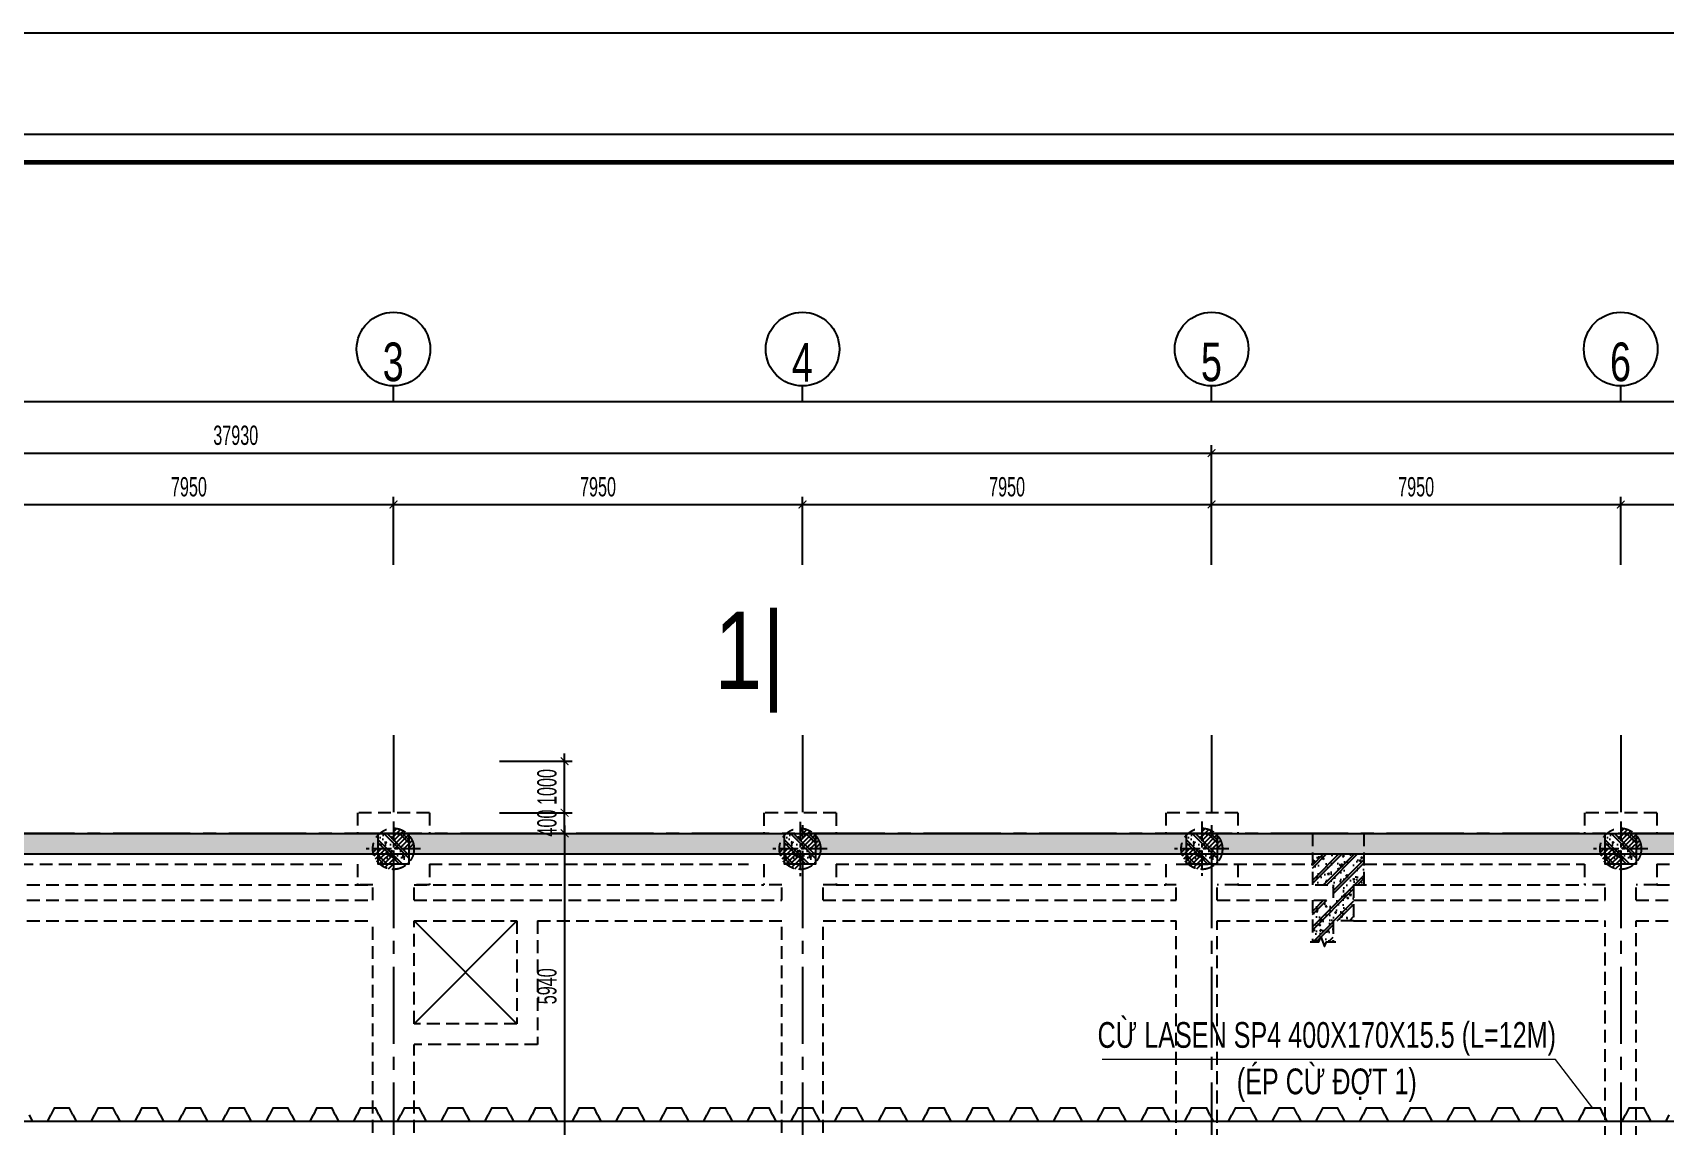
# Model space of a CAD drawing. Extents: x 71 to 3057337, y -14 to 345257.
# Drawn here: x 2938192 to 2969922, y 324016 to 345257 of the extents above; entities that cross this region are included whole.
import ezdxf
from ezdxf.enums import TextEntityAlignment as Align

# ---------------------------------------------------------------- set-up
doc = ezdxf.new("R2010")
doc.units = 0
doc.header["$LTSCALE"] = 1000
doc.header["$MEASUREMENT"] = 0
doc.header["$PDMODE"] = 3
doc.linetypes.add('CENTER2', pattern=[1.125, 0.75, -0.125, 0.125, -0.125])
doc.linetypes.add('HIDDEN', pattern=[0.375, 0.25, -0.125])
doc.layers.get('0').update_dxf_attribs({"linetype": 'CONTINUOUS'})
doc.layers.get('Defpoints').update_dxf_attribs({"linetype": 'CONTINUOUS'})
for name, color, linetype in [('03BORDER', 3, 'CONTINUOUS'), ('12CHI', 1, 'CONTINUOUS'), ('CDC-KHUNGTEN', 7, 'CONTINUOUS'), ('CDC.01.AXIS', 160, 'CENTER2'), ('CDC.02.DIM', 1, 'CONTINUOUS'), ('CDC.04.HIDDEN', 8, 'HIDDEN'), ('CDC.05.STEEL', 4, 'CONTINUOUS'), ('CDC.06.TEXT', 2, 'CONTINUOUS'), ('CDC.09.COLUMN', 4, 'CONTINUOUS'), ('CDC.10.HATCH', 9, 'CONTINUOUS'), ('CDC.16.BIGTEXT', 6, 'CONTINUOUS'), ('DIM', 1, 'CONTINUOUS')]:
    doc.layers.add(name, color=color, linetype=linetype)
doc.layers.add('KCS_CHI', color=1, linetype='CONTINUOUS', lineweight=15)
doc.styles.add('ARIAL', font='arial.ttf', dxfattribs={"width": 0.6})
doc.dimstyles.new('D150', dxfattribs={"dimscale": 150, "dimtxt": 2.5, "dimasz": 1, "dimexe": 1, "dimexo": 0, "dimgap": 1, "dimtad": 1, "dimdec": 0, "dimdsep": 46, "dimtxsty": 'ARIAL', "dimblk": 'ARCHTICK', "dimcen": 1, "dimdle": 1, "dimclrd": 1, "dimclre": 1, "dimclrt": 2, "dimadec": 0, "dimazin": 0, "dimtfac": 0.00072, "dimtdec": 0, "dimtix": 1, "dimtmove": 2, "dimatfit": 3, "dimldrblk": 'ARCHTICK', "dimfxl": 1, "dimtolj": 1, "dimlwd": -1, "dimlwe": -1, "dimarcsym": 0})
pattern_1 = [(50, (-322187.27, 0), (573.80815, -50.20171), [60, -660]), (355, (-322187.3, 0), (-111.00107, 601.7537), [48, -528]), (100.4514, (-322139.46, -4.2), (462.8075, 551.55163), [50.99215, -560.91369]), (46.1842, (-322187.3, 160), (853.79284, -132.4152), [90, -990]), (96.6356, (-322116.1, 149), (747.73016, 779.2943), [76.48823, -841.3704]), (351.1842, (-322187.3, 160), (747.72956, 779.2949), [72, -792]), (21, (-322107.27, 120), (477.52564, -322.09511), [60, -660]), (326, (-322107.3, 120), (194.65227, 580.12004), [48, -528]), (71.4514, (-322067.5, 93.16), (672.1781, 258.0244), [50.99215, -560.91369]), (37.5, (-322187.27, 0), (9.727884, 266.315083), [0, -521.6, 0, -536, 0, -530]), (7.5, (-322187.27, 0), (210.45563, 315.52937), [0, -305.6, 0, -509.6, 0, -202]), (327.5, (-322365.67, 0), (427.05795, -18.043897), [0, -200, 0, -624, 0, -828]), (317.5, (-322445.67, 0), (466.548935, 80.083986), [0, -260, 0, -414.4, 0, -588]), (45, (-322187.27, 0), (-240.416306, 240.416306), []), (45, (-322187.27, 98), (-240.416306, 240.416306), [])]

# ---------------------------------------------------------------- blocks, each defined once
blk = doc.blocks.new('_ARCHTICK')
at = {"color": 0, "linetype": 'ByBlock', "const_width": 0.15}
blk.add_lwpolyline([(-0.5, -0.5), (0.5, 0.5)], dxfattribs=at)
blk = doc.blocks.new('*D303')
at = {"layer": 'CDC.02.DIM', "color": 1, "transparency": 16777216}
for p, q in [((2937104, 336093), (2945354, 336093)), ((2937254, 334920), (2937254, 336243)), ((2945204, 334920), (2945204, 336243))]:
    blk.add_line(p, q, dxfattribs=at)
at = {"layer": 'Defpoints', "color": 0, "transparency": 16777216}
for p in [(2945204, 336093), (2937254, 334920), (2945204, 334920)]:
    blk.add_point(p, dxfattribs=at)
at = {"layer": 'CDC.02.DIM', "color": 1, "transparency": 16777216, "xscale": 150, "yscale": 150, "zscale": 150, "rotation": 180}
blk.add_blockref('_ARCHTICK', (2937254, 336093), dxfattribs=at)
at = {"layer": 'CDC.02.DIM', "color": 1, "transparency": 16777216, "xscale": 150, "yscale": 150, "zscale": 150}
blk.add_blockref('_ARCHTICK', (2945204, 336093), dxfattribs=at)
at = {"layer": 'CDC.02.DIM', "color": 2, "transparency": 16777216, "insert": (2941229, 336435), "char_height": 375, "attachment_point": 5, "style": 'ARIAL'}
blk.add_mtext('\\A1;7950', dxfattribs=at)
blk = doc.blocks.new('*D304')
at = {"layer": 'CDC.02.DIM', "color": 1, "transparency": 16777216}
for p, q in [((2945054, 336093), (2953304, 336093)), ((2945204, 334920), (2945204, 336243)), ((2953154, 334920), (2953154, 336243))]:
    blk.add_line(p, q, dxfattribs=at)
at = {"layer": 'Defpoints', "color": 0, "transparency": 16777216}
for p in [(2953154, 336093), (2945204, 334920), (2953154, 334920)]:
    blk.add_point(p, dxfattribs=at)
at = {"layer": 'CDC.02.DIM', "color": 1, "transparency": 16777216, "xscale": 150, "yscale": 150, "zscale": 150, "rotation": 180}
blk.add_blockref('_ARCHTICK', (2945204, 336093), dxfattribs=at)
at = {"layer": 'CDC.02.DIM', "color": 1, "transparency": 16777216, "xscale": 150, "yscale": 150, "zscale": 150}
blk.add_blockref('_ARCHTICK', (2953154, 336093), dxfattribs=at)
at = {"layer": 'CDC.02.DIM', "color": 2, "transparency": 16777216, "insert": (2949179, 336435), "char_height": 375, "attachment_point": 5, "style": 'ARIAL'}
blk.add_mtext('\\A1;7950', dxfattribs=at)
blk = doc.blocks.new('*D305')
at = {"layer": 'CDC.02.DIM', "color": 1, "transparency": 16777216}
for p, q in [((2953004, 336093), (2961254, 336093)), ((2953154, 334920), (2953154, 336243)), ((2961104, 334920), (2961104, 336243))]:
    blk.add_line(p, q, dxfattribs=at)
at = {"layer": 'Defpoints', "color": 0, "transparency": 16777216}
for p in [(2961104, 336093), (2953154, 334920), (2961104, 334920)]:
    blk.add_point(p, dxfattribs=at)
at = {"layer": 'CDC.02.DIM', "color": 1, "transparency": 16777216, "xscale": 150, "yscale": 150, "zscale": 150, "rotation": 180}
blk.add_blockref('_ARCHTICK', (2953154, 336093), dxfattribs=at)
at = {"layer": 'CDC.02.DIM', "color": 1, "transparency": 16777216, "xscale": 150, "yscale": 150, "zscale": 150}
blk.add_blockref('_ARCHTICK', (2961104, 336093), dxfattribs=at)
at = {"layer": 'CDC.02.DIM', "color": 2, "transparency": 16777216, "insert": (2957129, 336435), "char_height": 375, "attachment_point": 5, "style": 'ARIAL'}
blk.add_mtext('\\A1;7950', dxfattribs=at)
blk = doc.blocks.new('*D306')
at = {"layer": 'CDC.02.DIM', "color": 1, "transparency": 16777216}
for p, q in [((2923024, 337093), (2961254, 337093)), ((2923174, 334920), (2923174, 337243)), ((2961104, 334920), (2961104, 337243))]:
    blk.add_line(p, q, dxfattribs=at)
at = {"layer": 'Defpoints', "color": 0, "transparency": 16777216}
for p in [(2961104, 337093), (2923174, 334920), (2961104, 334920)]:
    blk.add_point(p, dxfattribs=at)
at = {"layer": 'CDC.02.DIM', "color": 1, "transparency": 16777216, "xscale": 150, "yscale": 150, "zscale": 150, "rotation": 180}
blk.add_blockref('_ARCHTICK', (2923174, 337093), dxfattribs=at)
at = {"layer": 'CDC.02.DIM', "color": 1, "transparency": 16777216, "xscale": 150, "yscale": 150, "zscale": 150}
blk.add_blockref('_ARCHTICK', (2961104, 337093), dxfattribs=at)
at = {"layer": 'CDC.02.DIM', "color": 2, "transparency": 16777216, "insert": (2942139, 337435), "char_height": 375, "attachment_point": 5, "style": 'ARIAL'}
blk.add_mtext('\\A1;37930', dxfattribs=at)
blk = doc.blocks.new('*D307')
at = {"layer": 'CDC.02.DIM', "color": 1, "transparency": 16777216}
for p, q in [((2960954, 336093), (2969204, 336093)), ((2961104, 334920), (2961104, 336243)), ((2969054, 334920), (2969054, 336243))]:
    blk.add_line(p, q, dxfattribs=at)
at = {"layer": 'Defpoints', "color": 0, "transparency": 16777216}
for p in [(2969054, 336093), (2961104, 334920), (2969054, 334920)]:
    blk.add_point(p, dxfattribs=at)
at = {"layer": 'CDC.02.DIM', "color": 1, "transparency": 16777216, "xscale": 150, "yscale": 150, "zscale": 150, "rotation": 180}
blk.add_blockref('_ARCHTICK', (2961104, 336093), dxfattribs=at)
at = {"layer": 'CDC.02.DIM', "color": 1, "transparency": 16777216, "xscale": 150, "yscale": 150, "zscale": 150}
blk.add_blockref('_ARCHTICK', (2969054, 336093), dxfattribs=at)
at = {"layer": 'CDC.02.DIM', "color": 2, "transparency": 16777216, "insert": (2965079, 336435), "char_height": 375, "attachment_point": 5, "style": 'ARIAL'}
blk.add_mtext('\\A1;7950', dxfattribs=at)
blk = doc.blocks.new('*D314')
at = {"layer": 'CDC.02.DIM', "color": 1, "transparency": 16777216}
for p, q in [((2960954, 337093), (2987654, 337093)), ((2961104, 334920), (2961104, 337243)), ((2987504, 334920), (2987504, 337243))]:
    blk.add_line(p, q, dxfattribs=at)
at = {"layer": 'Defpoints', "color": 0, "transparency": 16777216}
for p in [(2987504, 337093), (2961104, 334920), (2987504, 334920)]:
    blk.add_point(p, dxfattribs=at)
at = {"layer": 'CDC.02.DIM', "color": 1, "transparency": 16777216, "xscale": 150, "yscale": 150, "zscale": 150, "rotation": 180}
blk.add_blockref('_ARCHTICK', (2961104, 337093), dxfattribs=at)
at = {"layer": 'CDC.02.DIM', "color": 1, "transparency": 16777216, "xscale": 150, "yscale": 150, "zscale": 150}
blk.add_blockref('_ARCHTICK', (2987504, 337093), dxfattribs=at)
at = {"layer": 'CDC.02.DIM', "color": 2, "transparency": 16777216, "insert": (2974304, 337435), "char_height": 375, "attachment_point": 5, "style": 'ARIAL'}
blk.add_mtext('\\A1;26400', dxfattribs=at)
blk = doc.blocks.new('*D315')
at = {"layer": 'CDC.02.DIM', "color": 1, "transparency": 16777216}
for p, q in [((2923174, 334920), (2923174, 338243)), ((3027104, 334920), (3027104, 338243)), ((2923024, 338093), (3027254, 338093))]:
    blk.add_line(p, q, dxfattribs=at)
at = {"layer": 'Defpoints', "color": 0, "transparency": 16777216}
for p in [(3027104, 338093), (2923174, 334920), (3027104, 334920)]:
    blk.add_point(p, dxfattribs=at)
at = {"layer": 'CDC.02.DIM', "color": 1, "transparency": 16777216, "xscale": 150, "yscale": 150, "zscale": 150, "rotation": 180}
blk.add_blockref('_ARCHTICK', (2923174, 338093), dxfattribs=at)
at = {"layer": 'CDC.02.DIM', "color": 1, "transparency": 16777216, "xscale": 150, "yscale": 150, "zscale": 150}
blk.add_blockref('_ARCHTICK', (3027104, 338093), dxfattribs=at)
at = {"layer": 'CDC.02.DIM', "color": 2, "transparency": 16777216, "insert": (2975139, 338435), "char_height": 375, "attachment_point": 5, "style": 'ARIAL'}
blk.add_mtext('\\A1;103930', dxfattribs=at)
blk = doc.blocks.new('*D316')
at = {"layer": 'CDC.02.DIM', "color": 1, "transparency": 16777216}
for p, q in [((2968904, 336093), (2979704, 336093)), ((2969054, 334920), (2969054, 336243)), ((2979554, 334920), (2979554, 336243))]:
    blk.add_line(p, q, dxfattribs=at)
at = {"layer": 'Defpoints', "color": 0, "transparency": 16777216}
for p in [(2979554, 336093), (2969054, 334920), (2979554, 334920)]:
    blk.add_point(p, dxfattribs=at)
at = {"layer": 'CDC.02.DIM', "color": 1, "transparency": 16777216, "xscale": 150, "yscale": 150, "zscale": 150, "rotation": 180}
blk.add_blockref('_ARCHTICK', (2969054, 336093), dxfattribs=at)
at = {"layer": 'CDC.02.DIM', "color": 1, "transparency": 16777216, "xscale": 150, "yscale": 150, "zscale": 150}
blk.add_blockref('_ARCHTICK', (2979554, 336093), dxfattribs=at)
at = {"layer": 'CDC.02.DIM', "color": 2, "transparency": 16777216, "insert": (2974304, 336435), "char_height": 375, "attachment_point": 5, "style": 'ARIAL'}
blk.add_mtext('\\A1;10500', dxfattribs=at)
blk = doc.blocks.new('*D268')
at = {"layer": 'CDC.02.DIM', "color": 1, "transparency": 16777216}
for p, q in [((2947266, 330106), (2948680, 330106)), ((2948530, 330106), (2948530, 330256)), ((2948530, 329706), (2948530, 330106)), ((2947266, 329706), (2948680, 329706)), ((2948530, 329706), (2948530, 329556))]:
    blk.add_line(p, q, dxfattribs=at)
at = {"layer": 'Defpoints', "color": 0, "transparency": 16777216}
for p in [(2947266, 330106), (2948530, 330106), (2947266, 329706)]:
    blk.add_point(p, dxfattribs=at)
at = {"layer": 'CDC.02.DIM', "color": 1, "transparency": 16777216, "xscale": 150, "yscale": 150, "zscale": 150}
for p, rotation in [((2948530, 330106), 270), ((2948530, 329706), 90)]:
    blk.add_blockref('_ARCHTICK', p, dxfattribs=dict(at, rotation=rotation))
at = {"layer": 'CDC.02.DIM', "color": 2, "transparency": 16777216, "insert": (2948188, 329906), "char_height": 375, "attachment_point": 5, "rotation": 90, "style": 'ARIAL'}
blk.add_mtext('\\A1;400', dxfattribs=at)
blk = doc.blocks.new('*D269')
at = {"layer": 'CDC.02.DIM', "color": 1, "transparency": 16777216}
for p, q in [((2947266, 331106), (2948680, 331106)), ((2948530, 329956), (2948530, 331256)), ((2947266, 330106), (2948680, 330106))]:
    blk.add_line(p, q, dxfattribs=at)
at = {"layer": 'Defpoints', "color": 0, "transparency": 16777216}
for p in [(2947266, 331106), (2948530, 331106), (2947266, 330106)]:
    blk.add_point(p, dxfattribs=at)
at = {"layer": 'CDC.02.DIM', "color": 1, "transparency": 16777216, "xscale": 150, "yscale": 150, "zscale": 150}
for p, rotation in [((2948530, 331106), 90), ((2948530, 330106), 270)]:
    blk.add_blockref('_ARCHTICK', p, dxfattribs=dict(at, rotation=rotation))
at = {"layer": 'CDC.02.DIM', "color": 2, "transparency": 16777216, "insert": (2948188, 330606), "char_height": 375, "attachment_point": 5, "rotation": 90, "style": 'ARIAL'}
blk.add_mtext('\\A1;1000', dxfattribs=at)
blk = doc.blocks.new('*D270')
at = {"layer": 'CDC.02.DIM', "color": 1, "transparency": 16777216}
for p, q in [((2947266, 329706), (2948680, 329706)), ((2948530, 329856), (2948530, 323616)), ((2947266, 323766), (2948680, 323766))]:
    blk.add_line(p, q, dxfattribs=at)
at = {"layer": 'Defpoints', "color": 0, "transparency": 16777216}
for p in [(2947266, 329706), (2947266, 323766), (2948530, 323766)]:
    blk.add_point(p, dxfattribs=at)
at = {"layer": 'CDC.02.DIM', "color": 1, "transparency": 16777216, "xscale": 150, "yscale": 150, "zscale": 150}
for p, rotation in [((2948530, 329706), 90), ((2948530, 323766), 270)]:
    blk.add_blockref('_ARCHTICK', p, dxfattribs=dict(at, rotation=rotation))
at = {"layer": 'CDC.02.DIM', "color": 2, "transparency": 16777216, "insert": (2948188, 326736), "char_height": 375, "attachment_point": 5, "rotation": 90, "style": 'ARIAL'}
blk.add_mtext('\\A1;5940', dxfattribs=at)
blk = doc.blocks.new('7.95M')
at = {"layer": 'CDC.10.HATCH'}
h = blk.add_hatch(dxfattribs=at)
h.set_pattern_fill('ANSI31', color=256, scale=500, style=0)
h.set_pattern_definition([(45, (-342271.236, 17236.047), (-44.1941738, 44.1941738), [])])
h.paths.add_polyline_path([(1434392, -63748), (1434392, -64148), (1434792, -64148, 0.414214)])
h.paths.add_polyline_path([(1434392, -64148), (1433992, -64148, 0.414214), (1434392, -64548)])
h = blk.add_hatch(dxfattribs=at)
h.set_pattern_fill('ANSI31', color=256, scale=500, style=0)
h.set_pattern_definition([(45, (-334371.166, 17235.834), (-44.1941738, 44.1941738), [])])
h.paths.add_polyline_path([(1442293, -63749), (1442293, -64149), (1442693, -64149, 0.414214)])
h.paths.add_polyline_path([(1442293, -64149), (1441893, -64149, 0.414214), (1442293, -64549)])
h = blk.add_hatch(dxfattribs=at)
h.set_pattern_fill('ANSI31', color=256, scale=500, style=0)
h.set_pattern_definition([(45, (-326561.223, 17235.994), (-44.1941738, 44.1941738), [])])
h.paths.add_polyline_path([(1450102, -63748), (1450102, -64148), (1450502, -64148, 0.414214)])
h.paths.add_polyline_path([(1450102, -64148), (1449702, -64148, 0.414214), (1450102, -64548)])
h = blk.add_hatch(dxfattribs=at)
h.set_pattern_fill('ANSI31', color=256, scale=500, style=0)
h.set_pattern_definition([(45, (-318421.22, 17235.994), (-44.1941738, 44.1941738), [])])
h.paths.add_polyline_path([(1458242, -63748), (1458242, -64148), (1458642, -64148, 0.414214)])
h.paths.add_polyline_path([(1458242, -64148), (1457842, -64148, 0.414214), (1458242, -64548)])
h = blk.add_hatch(dxfattribs=at)
h.set_pattern_fill('CHAU-01', color=256, scale=80, style=0, pattern_type=2)
h.set_pattern_definition(pattern_1)
h.paths.add_polyline_path([(1418382, -63848), (1416077, -63848), (1412362, -67821), (1412910, -67821), (1416250, -64248), (1418382, -64248)])
h.paths.add_polyline_path([(1426192, -63848), (1418982, -63848), (1418982, -64248), (1426192, -64248)])
h.paths.add_polyline_path([(1434092, -63848), (1426792, -63848), (1426792, -64248), (1434092, -64248)])
h.paths.add_polyline_path([(1441993, -63848), (1434692, -63848), (1434692, -64248), (1441993, -64248)])
h.paths.add_polyline_path([(1449802, -63848), (1442593, -63848), (1442593, -64248), (1449802, -64248)])
h.paths.add_polyline_path([(1457942, -63848), (1450402, -63848), (1450402, -64248), (1457942, -64248)])
h = blk.add_hatch(dxfattribs=at)
h.set_pattern_fill('CHAU-01', color=256, scale=50, angle=270, style=0, pattern_type=2)
h.set_pattern_definition([(320, (-314663.88, -371169.58), (-31.376067, -358.63009), [37.5, -412.5]), (265, (-314663.9, -371169.58), (376.09607, 69.37567), [30, -330]), (10.4514, (-314666.5, -371199.47), (344.71977, -289.25469), [31.870095, -350.571056]), (316.1842, (-314563.9, -371169.6), (-82.75951, -533.62052), [56.25, -618.75]), (6.6356, (-314570.8, -371214.05), (487.05894, -467.33135), [47.80514, -525.8565]), (261.1842, (-314563.9, -371169.6), (487.0593, -467.33097), [45, -495]), (291, (-314588.88, -371219.58), (-201.309445, -298.453526), [37.5, -412.5]), (236, (-314588.9, -371219.58), (362.57502, -121.657666), [30, -330]), (341.4514, (-314605.66, -371244.45), (161.26525, -420.111314), [31.870095, -350.571056]), (307.5, (-314663.88, -371169.58), (166.446927, -6.079928), [0, -326, 0, -335, 0, -331.25]), (277.5, (-314663.88, -371169.58), (197.205856, -131.534769), [0, -191, 0, -318.5, 0, -126.25]), (237.5, (-314663.88, -371058.08), (-11.277436, -266.911218), [0, -125, 0, -390, 0, -517.5]), (227.5, (-314663.88, -371008.08), (50.05249, -291.593085), [0, -162.5, 0, -259, 0, -367.5]), (315, (-314663.88, -371169.58), (150.26019, 150.26019), []), (315, (-314602.63, -371169.58), (150.26019, 150.26019), [])])
h.paths.add_polyline_path([(1434692, -64448), (1434092, -64448), (1434092, -63848), (1434692, -63848)])
h = blk.add_hatch(dxfattribs=at)
h.set_pattern_fill('CHAU-01', color=256, scale=50, angle=270, style=0, pattern_type=2)
h.set_pattern_definition([(320, (-306763.8, -371169.8), (-31.376067, -358.63009), [37.5, -412.5]), (265, (-306763.8, -371169.8), (376.09607, 69.37567), [30, -330]), (10.4514, (-306766.43, -371199.68), (344.71977, -289.25469), [31.870095, -350.571056]), (316.1842, (-306663.8, -371169.8), (-82.75951, -533.62052), [56.25, -618.75]), (6.6356, (-306670.7, -371214.26), (487.05894, -467.33135), [47.80514, -525.8565]), (261.1842, (-306663.8, -371169.8), (487.0593, -467.33097), [45, -495]), (291, (-306688.8, -371219.8), (-201.309445, -298.453526), [37.5, -412.5]), (236, (-306688.8, -371219.8), (362.57502, -121.657666), [30, -330]), (341.4514, (-306705.6, -371244.67), (161.26525, -420.111314), [31.870095, -350.571056]), (307.5, (-306763.81, -371169.8), (166.446927, -6.079928), [0, -326, 0, -335, 0, -331.25]), (277.5, (-306763.81, -371169.8), (197.205856, -131.534769), [0, -191, 0, -318.5, 0, -126.25]), (237.5, (-306763.81, -371058.3), (-11.277436, -266.911218), [0, -125, 0, -390, 0, -517.5]), (227.5, (-306763.81, -371008.3), (50.05249, -291.593085), [0, -162.5, 0, -259, 0, -367.5]), (315, (-306763.81, -371169.8), (150.26019, 150.26019), []), (315, (-306702.56, -371169.8), (150.26019, 150.26019), [])])
h.paths.add_polyline_path([(1442593, -64448), (1441993, -64448), (1441993, -63848), (1442593, -63848)])
h = blk.add_hatch(dxfattribs=at)
h.set_pattern_fill('CHAU-01', color=256, scale=50, angle=270, style=0, pattern_type=2)
h.set_pattern_definition([(320, (-298953.87, -371169.63), (-31.376067, -358.63009), [37.5, -412.5]), (265, (-298953.87, -371169.63), (376.09607, 69.37567), [30, -330]), (10.4514, (-298956.5, -371199.52), (344.71977, -289.25469), [31.870095, -350.571056]), (316.1842, (-298853.87, -371169.63), (-82.75951, -533.62052), [56.25, -618.75]), (6.6356, (-298860.77, -371214.1), (487.05894, -467.33135), [47.80514, -525.8565]), (261.1842, (-298853.87, -371169.63), (487.0593, -467.33097), [45, -495]), (291, (-298878.87, -371219.63), (-201.309445, -298.453526), [37.5, -412.5]), (236, (-298878.87, -371219.63), (362.57502, -121.657666), [30, -330]), (341.4514, (-298895.65, -371244.5), (161.26525, -420.111314), [31.870095, -350.571056]), (307.5, (-298953.87, -371169.63), (166.446927, -6.079928), [0, -326, 0, -335, 0, -331.25]), (277.5, (-298953.87, -371169.63), (197.205856, -131.534769), [0, -191, 0, -318.5, 0, -126.25]), (237.5, (-298953.87, -371058.13), (-11.277436, -266.911218), [0, -125, 0, -390, 0, -517.5]), (227.5, (-298953.87, -371008.13), (50.05249, -291.593085), [0, -162.5, 0, -259, 0, -367.5]), (315, (-298953.87, -371169.63), (150.26019, 150.26019), []), (315, (-298892.62, -371169.63), (150.26019, 150.26019), [])])
h.paths.add_polyline_path([(1450402, -64448), (1449802, -64448), (1449802, -63848), (1450402, -63848)])
h = blk.add_hatch(dxfattribs=at)
h.set_pattern_fill('CHAU-01', color=256, scale=50, angle=270, style=0, pattern_type=2)
h.set_pattern_definition([(320, (-290813.86, -371169.63), (-31.376067, -358.63009), [37.5, -412.5]), (265, (-290813.86, -371169.63), (376.09607, 69.37567), [30, -330]), (10.4514, (-290816.48, -371199.52), (344.71977, -289.25469), [31.870095, -350.571056]), (316.1842, (-290713.86, -371169.63), (-82.75951, -533.62052), [56.25, -618.75]), (6.6356, (-290720.76, -371214.1), (487.05894, -467.33135), [47.80514, -525.8565]), (261.1842, (-290713.86, -371169.63), (487.0593, -467.33097), [45, -495]), (291, (-290738.86, -371219.63), (-201.309445, -298.453526), [37.5, -412.5]), (236, (-290738.86, -371219.63), (362.57502, -121.657666), [30, -330]), (341.4514, (-290755.64, -371244.5), (161.26525, -420.111314), [31.870095, -350.571056]), (307.5, (-290813.86, -371169.63), (166.446927, -6.079928), [0, -326, 0, -335, 0, -331.25]), (277.5, (-290813.86, -371169.63), (197.205856, -131.534769), [0, -191, 0, -318.5, 0, -126.25]), (237.5, (-290813.86, -371058.13), (-11.277436, -266.911218), [0, -125, 0, -390, 0, -517.5]), (227.5, (-290813.86, -371008.13), (50.05249, -291.593085), [0, -162.5, 0, -259, 0, -367.5]), (315, (-290813.86, -371169.63), (150.26019, 150.26019), []), (315, (-290752.61, -371169.63), (150.26019, 150.26019), [])])
h.paths.add_polyline_path([(1458542, -64448), (1457942, -64448), (1457942, -63848), (1458542, -63848)])
h = blk.add_hatch(dxfattribs=at)
h.set_pattern_fill('CHAU-01', color=256, scale=80, style=0, pattern_type=2)
h.set_pattern_definition(pattern_1)
h.paths.add_polyline_path([(1468217, -63848), (1458542, -63848), (1458542, -64248), (1468217, -64248)])
h.paths.add_polyline_path([(1476583, -63848), (1469267, -63848), (1469267, -64248), (1476583, -64248)])
h.paths.add_polyline_path([(1484393, -63848), (1477183, -63848), (1477183, -64248), (1484393, -64248)])
h.paths.add_polyline_path([(1492293, -63848), (1484993, -63848), (1484993, -64248), (1492293, -64248)])
h.paths.add_polyline_path([(1500193, -63848), (1492893, -63848), (1492893, -64248), (1500193, -64248)])
h.paths.add_polyline_path([(1508003, -63848), (1500793, -63848), (1500793, -64248), (1508003, -64248)])
h.paths.add_polyline_path([(1511853, -63848), (1508603, -63848), (1508603, -64248), (1511853, -64248)])
h.paths.add_polyline_path([(1512453, -63848), (1512453, -63848), (1512453, -64433), (1515745, -67954), (1516292, -67954)])
h = blk.add_hatch(dxfattribs=at)
h.set_pattern_fill('CHAU-01', color=256, scale=50, style=0, pattern_type=2)
h.set_pattern_definition([(50, (-323387.27, 0), (358.63009, -31.376067), [37.5, -412.5]), (355, (-323387.27, 0), (-69.37567, 376.09607), [30, -330]), (100.4514, (-323357.4, -2.6), (289.25469, 344.71977), [31.870095, -350.571056]), (46.1842, (-323387.27, 100), (533.62052, -82.75951), [56.25, -618.75]), (96.6356, (-323342.8, 93.1), (467.33135, 487.05894), [47.80514, -525.8565]), (351.1842, (-323387.3, 100), (467.33097, 487.0593), [45, -495]), (21, (-323337.27, 75), (298.453526, -201.309445), [37.5, -412.5]), (326, (-323337.27, 75), (121.657666, 362.57502), [30, -330]), (71.4514, (-323312.4, 58.22), (420.111314, 161.26525), [31.870095, -350.571056]), (37.5, (-323387.27, 0), (6.079928, 166.446927), [0, -326, 0, -335, 0, -331.25]), (7.5, (-323387.27, 0), (131.534769, 197.205856), [0, -191, 0, -318.5, 0, -126.25]), (327.5, (-323498.77, 0), (266.911218, -11.277436), [0, -125, 0, -390, 0, -517.5]), (317.5, (-323548.77, 0), (291.593085, 50.05249), [0, -162.5, 0, -259, 0, -367.5]), (45, (-323387.27, 0), (-150.26019, 150.26019), []), (45, (-323387.27, 61.25), (-150.26019, 150.26019), [])])
h.paths.add_polyline_path([(1453052, -64848), (1453252, -64848), (1453252, -64248), (1452252, -64248), (1452252, -64848), (1452652, -64848), (1452652, -65148), (1452252, -65148), (1452252, -65952), (1452377, -65952), (1452418, -65858), (1452486, -66046), (1452527, -65952), (1452652, -65952), (1452652, -65548), (1453052, -65548)])
at = {"layer": 'CDC.01.AXIS', "ltscale": 2}
for p, q in [((1434392, -61938), (1434392, -120474)), ((1442342, -61938), (1442342, -120474)), ((1450292, -61938), (1450292, -120474)), ((1458242, -61938), (1458242, -120474)), ((1410944, -63847), (1517957, -63847))]:
    blk.add_line(p, q, dxfattribs=at)
at = {"layer": 'CDC.01.AXIS', "ltscale": 0.5}
for p, q in [((1434392, -63620), (1434392, -64676)), ((1442293, -63621), (1442293, -64677)), ((1450102, -63620), (1450102, -64676)), ((1458242, -63620), (1458242, -64676)), ((1434920, -64148), (1433864, -64148)), ((1442821, -64149), (1441765, -64149)), ((1450630, -64148), (1449574, -64148)), ((1458770, -64148), (1457714, -64148))]:
    blk.add_line(p, q, dxfattribs=at)
at = {"layer": 'CDC.04.HIDDEN'}
for p, q in [((1435092, -63448), (1433692, -63448)), ((1433692, -63448), (1433692, -63848)), ((1435092, -63448), (1435092, -63848)), ((1442993, -63449), (1441593, -63449)), ((1441593, -63449), (1441593, -63848)), ((1442993, -63449), (1442993, -63848)), ((1450802, -63448), (1449402, -63448)), ((1449402, -63448), (1449402, -63848)), ((1450802, -63448), (1450802, -63848)), ((1458942, -63448), (1457542, -63448)), ((1457542, -63448), (1457542, -63848)), ((1458942, -63448), (1458942, -63848)), ((1452252, -63847), (1452252, -64848)), ((1453252, -63847), (1453252, -64848)), ((1427142, -64448), (1433392, -64448)), ((1433692, -64448), (1433692, -64848)), ((1435092, -64448), (1435092, -64848)), ((1435092, -64448), (1441293, -64448)), ((1441593, -64448), (1441593, -64849)), ((1442993, -64448), (1442993, -64849)), ((1442993, -64448), (1449102, -64448)), ((1449402, -64448), (1449402, -64848)), ((1449602, -64448), (1452252, -64448)), ((1450802, -64448), (1450802, -64848)), ((1453252, -64448), (1457542, -64448)), ((1457542, -64448), (1457542, -64848)), ((1458942, -64448), (1458942, -64848)), ((1458942, -64448), (1468042, -64448)), ((1426892, -64848), (1433992, -64848)), ((1433992, -64848), (1433692, -64848)), ((1433992, -65148), (1433992, -64848)), ((1435092, -64848), (1434792, -64848)), ((1434792, -65148), (1434792, -64848)), ((1434792, -64848), (1441593, -64848)), ((1441942, -64849), (1441593, -64849)), ((1441942, -65148), (1441942, -64849)), ((1442993, -64849), (1442742, -64849)), ((1442742, -65148), (1442742, -64849)), ((1442993, -64848), (1449402, -64848)), ((1449602, -64848), (1449402, -64848)), ((1449602, -65148), (1449602, -64848)), ((1450802, -64848), (1450402, -64848)), ((1450402, -65148), (1450402, -64848)), ((1450802, -64848), (1452652, -64848)), ((1452652, -64848), (1452652, -65148)), ((1453052, -64848), (1457542, -64848)), ((1453052, -64848), (1453052, -65548)), ((1457942, -64848), (1457542, -64848)), ((1457942, -65148), (1457942, -64848)), ((1458942, -64848), (1458542, -64848)), ((1458542, -65148), (1458542, -64848)), ((1458942, -64848), (1468042, -64848)), ((1426892, -65148), (1433992, -65148)), ((1434792, -65148), (1441942, -65148)), ((1442742, -65148), (1449602, -65148)), ((1450402, -65148), (1452652, -65148)), ((1452252, -65148), (1452252, -65955)), ((1453052, -65148), (1457942, -65148)), ((1458542, -65148), (1468442, -65148)), ((1426892, -65548), (1433992, -65548)), ((1433992, -70788), (1433992, -65548)), ((1437192, -65548), (1441942, -65548)), ((1437192, -65548), (1437192, -67948)), ((1441942, -70788), (1441942, -65548)), ((1442742, -70788), (1442742, -65548)), ((1442742, -65548), (1449602, -65548)), ((1449602, -72094), (1449602, -65548)), ((1450402, -72094), (1450402, -65548)), ((1450402, -65548), (1452252, -65548)), ((1452652, -65548), (1452652, -65955)), ((1453052, -65548), (1452652, -65548)), ((1453052, -65548), (1457942, -65548)), ((1457942, -72038), (1457942, -65548)), ((1458542, -72038), (1458542, -65548)), ((1458542, -65548), (1468442, -65548)), ((1434792, -70788), (1434792, -67948)), ((1437192, -67948), (1434792, -67948))]:
    blk.add_line(p, q, dxfattribs=at)
blk.add_lwpolyline([(1434792, -65548), (1436792, -65548), (1436792, -67548), (1434792, -67548)], close=True, dxfattribs=at)
for centre in [(1434392, -64148), (1442293, -64149), (1450102, -64148), (1458242, -64148)]:
    blk.add_circle(centre, 400, dxfattribs=at)
at = {"layer": 'CDC.09.COLUMN'}
for p, q in [((1416077, -63848), (1512453, -63848)), ((1416250, -64248), (1512279, -64248))]:
    blk.add_line(p, q, dxfattribs=at)
at = {"layer": 'CDC.09.COLUMN', "ltscale": 2000}
for points in [[(1434692, -63848), (1434692, -64448), (1434092, -64448), (1434092, -63848)], [(1442593, -63848), (1442593, -64448), (1441993, -64448), (1441993, -63848)], [(1450402, -63848), (1450402, -64448), (1449802, -64448), (1449802, -63848)], [(1458542, -63848), (1458542, -64448), (1457942, -64448), (1457942, -63848)]]:
    blk.add_lwpolyline(points, close=True, dxfattribs=at)
at = {"layer": 'CDC.10.HATCH'}
for p, q in [((1434792, -65548), (1436792, -67548)), ((1434792, -67548), (1436792, -65548))]:
    blk.add_line(p, q, dxfattribs=at)
at = {"layer": 'DIM'}
blk.add_lwpolyline([(1452206, -65952), (1452377, -65952), (1452418, -65858), (1452486, -66046), (1452527, -65952), (1452707, -65952)], dxfattribs=at)
blk = doc.blocks.new('KHUNG TEN')
at = {"layer": 'CDC-KHUNGTEN', "color": 8}
blk.add_lwpolyline([(75096, 1100), (83000, 1100), (83000, 58300), (3000, 58300), (3000, 1100), (75096, 1100)], dxfattribs=at)
at = {"layer": 'CDC-KHUNGTEN', "color": 255, "lineweight": 60}
blk.add_lwpolyline([(74900, 1400), (74900, 58000), (3300, 58000), (3300, 1400), (74900, 1400)], close=True, dxfattribs=at)
at = {"layer": 'Defpoints', "color": 1, "ltscale": 0.2}
blk.add_lwpolyline([(0, 0), (0, 59400), (84100, 59400), (84100, 0), (0, 0)], close=True, dxfattribs=at)

msp = doc.modelspace()

# ---------------------------------------------------------------- linework, layer by layer
at = {"layer": '12CHI'}
for p, q in [((2945204.2, 338093.3), (2945204.2, 338395.2)), ((2953154.2, 338093.3), (2953154.2, 338395.2)), ((2961104.2, 338093.3), (2961104.2, 338395.2)), ((2969054.2, 338093.3), (2969054.2, 338395.2))]:
    msp.add_line(p, q, dxfattribs=at)
for centre in [(2945204.2, 339111.1), (2953154.2, 339111.1), (2961104.2, 339111.1), (2969054.2, 339111.1)]:
    msp.add_circle(centre, 715.9, dxfattribs=at)
at = {"layer": 'CDC.05.STEEL', "linetype": 'Continuous'}
msp.add_line((2926504.2, 324116), (3022104.4, 324116), dxfattribs=at)
at = {"layer": 'CDC.05.STEEL', "color": 4, "ltscale": 1000}
for points in [[(2938972.2, 324241), (2938909.7, 324366), (2938909.7, 324366), (2938609.7, 324366), (2938609.7, 324366), (2938547.2, 324241)], [(2939822.2, 324241), (2939759.7, 324366), (2939759.7, 324366), (2939459.7, 324366), (2939459.7, 324366), (2939397.2, 324241)], [(2940672.2, 324241), (2940609.7, 324366), (2940609.7, 324366), (2940309.7, 324366), (2940309.7, 324366), (2940247.2, 324241)], [(2941522.2, 324241), (2941459.7, 324366), (2941459.7, 324366), (2941159.7, 324366), (2941159.7, 324366), (2941097.2, 324241)], [(2941522.2, 324241), (2941459.7, 324366), (2941459.7, 324366), (2941159.7, 324366), (2941159.7, 324366), (2941097.2, 324241)], [(2942372.2, 324241), (2942309.7, 324366), (2942309.7, 324366), (2942009.7, 324366), (2942009.7, 324366), (2941947.2, 324241)], [(2943222.2, 324241), (2943159.7, 324366), (2943159.7, 324366), (2942859.7, 324366), (2942859.7, 324366), (2942797.2, 324241)], [(2944072.2, 324241), (2944009.7, 324366), (2944009.7, 324366), (2943709.7, 324366), (2943709.7, 324366), (2943647.2, 324241)], [(2944922.2, 324241), (2944859.7, 324366), (2944859.7, 324366), (2944559.7, 324366), (2944559.7, 324366), (2944497.2, 324241)], [(2945772.2, 324241), (2945709.7, 324366), (2945709.7, 324366), (2945409.7, 324366), (2945409.7, 324366), (2945347.2, 324241)], [(2945772.2, 324241), (2945709.7, 324366), (2945709.7, 324366), (2945409.7, 324366), (2945409.7, 324366), (2945347.2, 324241)], [(2946622.2, 324241), (2946559.7, 324366), (2946559.7, 324366), (2946259.7, 324366), (2946259.7, 324366), (2946197.2, 324241)], [(2947472.2, 324241), (2947409.7, 324366), (2947409.7, 324366), (2947109.7, 324366), (2947109.7, 324366), (2947047.2, 324241)], [(2948322.2, 324241), (2948259.7, 324366), (2948259.7, 324366), (2947959.7, 324366), (2947959.7, 324366), (2947897.2, 324241)], [(2949172.2, 324241), (2949109.7, 324366), (2949109.7, 324366), (2948809.7, 324366), (2948809.7, 324366), (2948747.2, 324241)], [(2950022.2, 324241), (2949959.7, 324366), (2949959.7, 324366), (2949659.7, 324366), (2949659.7, 324366), (2949597.2, 324241)], [(2950022.2, 324241), (2949959.7, 324366), (2949959.7, 324366), (2949659.7, 324366), (2949659.7, 324366), (2949597.2, 324241)], [(2950022.2, 324241), (2949959.7, 324366), (2949959.7, 324366), (2949659.7, 324366), (2949659.7, 324366), (2949597.2, 324241)], [(2950872.2, 324241), (2950809.7, 324366), (2950809.7, 324366), (2950509.7, 324366), (2950509.7, 324366), (2950447.2, 324241)], [(2951722.2, 324241), (2951659.7, 324366), (2951659.7, 324366), (2951359.7, 324366), (2951359.7, 324366), (2951297.2, 324241)], [(2951722.2, 324241), (2951659.7, 324366), (2951659.7, 324366), (2951359.7, 324366), (2951359.7, 324366), (2951297.2, 324241)], [(2952572.2, 324241), (2952509.7, 324366), (2952509.7, 324366), (2952209.7, 324366), (2952209.7, 324366), (2952147.2, 324241)], [(2953422.2, 324241), (2953359.7, 324366), (2953359.7, 324366), (2953059.7, 324366), (2953059.7, 324366), (2952997.2, 324241)], [(2954272.2, 324241), (2954209.7, 324366), (2954209.7, 324366), (2953909.7, 324366), (2953909.7, 324366), (2953847.2, 324241)], [(2955122.2, 324241), (2955059.7, 324366), (2955059.7, 324366), (2954759.7, 324366), (2954759.7, 324366), (2954697.2, 324241)], [(2955972.2, 324241), (2955909.7, 324366), (2955909.7, 324366), (2955609.7, 324366), (2955609.7, 324366), (2955547.2, 324241)], [(2955972.2, 324241), (2955909.7, 324366), (2955909.7, 324366), (2955609.7, 324366), (2955609.7, 324366), (2955547.2, 324241)], [(2955972.2, 324241), (2955909.7, 324366), (2955909.7, 324366), (2955609.7, 324366), (2955609.7, 324366), (2955547.2, 324241)], [(2955972.2, 324241), (2955909.7, 324366), (2955909.7, 324366), (2955609.7, 324366), (2955609.7, 324366), (2955547.2, 324241)], [(2956822.2, 324241), (2956759.7, 324366), (2956759.7, 324366), (2956459.7, 324366), (2956459.7, 324366), (2956397.2, 324241)], [(2957672.2, 324241), (2957609.7, 324366), (2957609.7, 324366), (2957309.7, 324366), (2957309.7, 324366), (2957247.2, 324241)], [(2958522.2, 324241), (2958459.7, 324366), (2958459.7, 324366), (2958159.7, 324366), (2958159.7, 324366), (2958097.2, 324241)], [(2959372.2, 324241), (2959309.7, 324366), (2959309.7, 324366), (2959009.7, 324366), (2959009.7, 324366), (2958947.2, 324241)], [(2960222.2, 324241), (2960159.7, 324366), (2960159.7, 324366), (2959859.7, 324366), (2959859.7, 324366), (2959797.2, 324241)], [(2960222.2, 324241), (2960159.7, 324366), (2960159.7, 324366), (2959859.7, 324366), (2959859.7, 324366), (2959797.2, 324241)], [(2961072.2, 324241), (2961009.7, 324366), (2961009.7, 324366), (2960709.7, 324366), (2960709.7, 324366), (2960647.2, 324241)], [(2961922.2, 324241), (2961859.7, 324366), (2961859.7, 324366), (2961559.7, 324366), (2961559.7, 324366), (2961497.2, 324241)], [(2962772.2, 324241), (2962709.7, 324366), (2962709.7, 324366), (2962409.7, 324366), (2962409.7, 324366), (2962347.2, 324241)], [(2963622.2, 324241), (2963559.7, 324366), (2963559.7, 324366), (2963259.7, 324366), (2963259.7, 324366), (2963197.2, 324241)], [(2964472.2, 324241), (2964409.7, 324366), (2964409.7, 324366), (2964109.7, 324366), (2964109.7, 324366), (2964047.2, 324241)], [(2964472.2, 324241), (2964409.7, 324366), (2964409.7, 324366), (2964109.7, 324366), (2964109.7, 324366), (2964047.2, 324241)], [(2965322.2, 324241), (2965259.7, 324366), (2965259.7, 324366), (2964959.7, 324366), (2964959.7, 324366), (2964897.2, 324241)], [(2966172.2, 324241), (2966109.7, 324366), (2966109.7, 324366), (2965809.7, 324366), (2965809.7, 324366), (2965747.2, 324241)], [(2967022.2, 324241), (2966959.7, 324366), (2966959.7, 324366), (2966659.7, 324366), (2966659.7, 324366), (2966597.2, 324241)], [(2967872.2, 324241), (2967809.7, 324366), (2967809.7, 324366), (2967509.7, 324366), (2967509.7, 324366), (2967447.2, 324241)], [(2968722.2, 324241), (2968659.7, 324366), (2968659.7, 324366), (2968359.7, 324366), (2968359.7, 324366), (2968297.2, 324241)], [(2968722.2, 324241), (2968659.7, 324366), (2968659.7, 324366), (2968359.7, 324366), (2968359.7, 324366), (2968297.2, 324241)], [(2969572.2, 324241), (2969509.7, 324366), (2969509.7, 324366), (2969209.7, 324366), (2969209.7, 324366), (2969147.2, 324241)], [(2938122.2, 324241), (2938184.7, 324116), (2938184.7, 324116), (2938484.7, 324116), (2938484.7, 324116), (2938547.2, 324241)], [(2938972.2, 324241), (2939034.7, 324116), (2939034.7, 324116), (2939334.7, 324116), (2939334.7, 324116), (2939397.2, 324241)], [(2939822.2, 324241), (2939884.7, 324116), (2939884.7, 324116), (2940184.7, 324116), (2940184.7, 324116), (2940247.2, 324241)], [(2940672.2, 324241), (2940734.7, 324116), (2940734.7, 324116), (2941034.7, 324116), (2941034.7, 324116), (2941097.2, 324241)], [(2940672.2, 324241), (2940734.7, 324116), (2940734.7, 324116), (2941034.7, 324116), (2941034.7, 324116), (2941097.2, 324241)], [(2940853.6, 324116), (2941034.7, 324116), (2941034.7, 324116), (2941097.2, 324241)], [(2941522.2, 324241), (2941584.7, 324116), (2941584.7, 324116), (2941884.7, 324116), (2941884.7, 324116), (2941947.2, 324241)], [(2942372.2, 324241), (2942434.7, 324116), (2942434.7, 324116), (2942734.7, 324116), (2942734.7, 324116), (2942797.2, 324241)], [(2943222.2, 324241), (2943284.7, 324116), (2943284.7, 324116), (2943584.7, 324116), (2943584.7, 324116), (2943647.2, 324241)], [(2944072.2, 324241), (2944134.7, 324116), (2944134.7, 324116), (2944434.7, 324116), (2944434.7, 324116), (2944497.2, 324241)], [(2944922.2, 324241), (2944984.7, 324116), (2944984.7, 324116), (2945284.7, 324116), (2945284.7, 324116), (2945347.2, 324241)], [(2945772.2, 324241), (2945834.7, 324116), (2945834.7, 324116), (2946134.7, 324116), (2946134.7, 324116), (2946197.2, 324241)], [(2946622.2, 324241), (2946684.7, 324116), (2946684.7, 324116), (2946984.7, 324116), (2946984.7, 324116), (2947047.2, 324241)], [(2947472.2, 324241), (2947534.7, 324116), (2947534.7, 324116), (2947834.7, 324116), (2947834.7, 324116), (2947897.2, 324241)], [(2948322.2, 324241), (2948384.7, 324116), (2948384.7, 324116), (2948684.7, 324116), (2948684.7, 324116), (2948747.2, 324241)], [(2949172.2, 324241), (2949234.7, 324116), (2949234.7, 324116), (2949534.7, 324116), (2949534.7, 324116), (2949597.2, 324241)], [(2949172.2, 324241), (2949234.7, 324116), (2949234.7, 324116), (2949534.7, 324116), (2949534.7, 324116), (2949597.2, 324241)], [(2949353.6, 324116), (2949534.7, 324116), (2949534.7, 324116), (2949597.2, 324241)], [(2950022.2, 324241), (2950084.7, 324116), (2950084.7, 324116), (2950384.7, 324116), (2950384.7, 324116), (2950447.2, 324241)], [(2950022.2, 324241), (2950084.7, 324116), (2950084.7, 324116), (2950384.7, 324116), (2950384.7, 324116), (2950447.2, 324241)], [(2950872.2, 324241), (2950934.7, 324116), (2950934.7, 324116), (2951234.7, 324116), (2951234.7, 324116), (2951297.2, 324241)], [(2951722.2, 324241), (2951784.7, 324116), (2951784.7, 324116), (2952084.7, 324116), (2952084.7, 324116), (2952147.2, 324241)], [(2952572.2, 324241), (2952634.7, 324116), (2952634.7, 324116), (2952934.7, 324116), (2952934.7, 324116), (2952997.2, 324241)], [(2953422.2, 324241), (2953484.7, 324116), (2953484.7, 324116), (2953784.7, 324116), (2953784.7, 324116), (2953847.2, 324241)], [(2954272.2, 324241), (2954334.7, 324116), (2954334.7, 324116), (2954634.7, 324116), (2954634.7, 324116), (2954697.2, 324241)], [(2955122.2, 324241), (2955184.7, 324116), (2955184.7, 324116), (2955484.7, 324116), (2955484.7, 324116), (2955547.2, 324241)], [(2955122.2, 324241), (2955184.7, 324116), (2955184.7, 324116), (2955484.7, 324116), (2955484.7, 324116), (2955547.2, 324241)], [(2955303.6, 324116), (2955484.7, 324116), (2955484.7, 324116), (2955547.2, 324241)], [(2955303.6, 324116), (2955484.7, 324116), (2955484.7, 324116), (2955547.2, 324241)], [(2955972.2, 324241), (2956034.7, 324116), (2956034.7, 324116), (2956334.7, 324116), (2956334.7, 324116), (2956397.2, 324241)], [(2956822.2, 324241), (2956884.7, 324116), (2956884.7, 324116), (2957184.7, 324116), (2957184.7, 324116), (2957247.2, 324241)], [(2957672.2, 324241), (2957734.7, 324116), (2957734.7, 324116), (2958034.7, 324116), (2958034.7, 324116), (2958097.2, 324241)], [(2958522.2, 324241), (2958584.7, 324116), (2958584.7, 324116), (2958884.7, 324116), (2958884.7, 324116), (2958947.2, 324241)], [(2959372.2, 324241), (2959434.7, 324116), (2959434.7, 324116), (2959734.7, 324116), (2959734.7, 324116), (2959797.2, 324241)], [(2960222.2, 324241), (2960284.7, 324116), (2960284.7, 324116), (2960584.7, 324116), (2960584.7, 324116), (2960647.2, 324241)], [(2961072.2, 324241), (2961134.7, 324116), (2961134.7, 324116), (2961434.7, 324116), (2961434.7, 324116), (2961497.2, 324241)], [(2961922.2, 324241), (2961984.7, 324116), (2961984.7, 324116), (2962284.7, 324116), (2962284.7, 324116), (2962347.2, 324241)], [(2962772.2, 324241), (2962834.7, 324116), (2962834.7, 324116), (2963134.7, 324116), (2963134.7, 324116), (2963197.2, 324241)], [(2963622.2, 324241), (2963684.7, 324116), (2963684.7, 324116), (2963984.7, 324116), (2963984.7, 324116), (2964047.2, 324241)], [(2963622.2, 324241), (2963684.7, 324116), (2963684.7, 324116), (2963984.7, 324116), (2963984.7, 324116), (2964047.2, 324241)], [(2963803.6, 324116), (2963984.7, 324116), (2963984.7, 324116), (2964047.2, 324241)], [(2964472.2, 324241), (2964534.7, 324116), (2964534.7, 324116), (2964834.7, 324116), (2964834.7, 324116), (2964897.2, 324241)], [(2965322.2, 324241), (2965384.7, 324116), (2965384.7, 324116), (2965684.7, 324116), (2965684.7, 324116), (2965747.2, 324241)], [(2966172.2, 324241), (2966234.7, 324116), (2966234.7, 324116), (2966534.7, 324116), (2966534.7, 324116), (2966597.2, 324241)], [(2967022.2, 324241), (2967084.7, 324116), (2967084.7, 324116), (2967384.7, 324116), (2967384.7, 324116), (2967447.2, 324241)], [(2967872.2, 324241), (2967934.7, 324116), (2967934.7, 324116), (2968234.7, 324116), (2968234.7, 324116), (2968297.2, 324241)], [(2968722.2, 324241), (2968784.7, 324116), (2968784.7, 324116), (2969084.7, 324116), (2969084.7, 324116), (2969147.2, 324241)], [(2969572.2, 324241), (2969634.7, 324116), (2969634.7, 324116), (2969934.7, 324116), (2969934.7, 324116), (2969997.2, 324241)]]:
    msp.add_lwpolyline(points, dxfattribs=at)
at = {"layer": 'KCS_CHI'}
msp.add_lwpolyline([(2968509.7, 324366), (2967789.5, 325314.2), (2958976.7, 325314.2)], dxfattribs=at)

# ---------------------------------------------------------------- block references
at = {"layer": '03BORDER'}
msp.add_blockref('7.95M', (1510811.7, 393553.9), dxfattribs=at)
at = {"layer": 'CDC.06.TEXT', "xscale": 1.799999996948813, "yscale": 1.799999996948813, "zscale": 1.799999996948813}
msp.add_blockref('KHUNG TEN', (2905956.6, 238336.7), dxfattribs=at)

# ---------------------------------------------------------------- texts
at = {"layer": 'CDC.06.TEXT', "color": 2, "style": 'ARIAL', "width": 0.7}
for s, p in [('CỪ LASEN SP4 400X170X15.5 (L=12M)', (2963342.3, 325790.6)), ('(ÉP CỪ ĐỢT 1)', (2963342.3, 324889))]:
    msp.add_text(s, height=500, dxfattribs=at).set_placement(p, align=Align.MIDDLE_CENTER)
at = {"layer": 'CDC.16.BIGTEXT', "style": 'ARIAL', "width": 0.8}
msp.add_text('1|', height=1500, dxfattribs=at).set_placement((2952123.8, 333259.8), align=Align.MIDDLE_CENTER)
at = {"layer": 'CDC.16.BIGTEXT', "char_height": 750, "width": 696.96, "attachment_point": 8, "line_spacing_factor": 0.938532}
for s, insert in [('{\\fArial|b0|i0|c0|p34;\\W0.7;3}', (2945199.6, 338477.8)), ('{\\fArial|b0|i0|c0|p34;\\W0.7;4}', (2953149.6, 338477.8)), ('{\\fArial|b0|i0|c0|p34;\\W0.7;5}', (2961099.6, 338477.8)), ('{\\fArial|b0|i0|c0|p34;\\W0.7;6}', (2969049.6, 338477.8))]:
    msp.add_mtext(s, dxfattribs=dict(at, insert=insert))

# ---------------------------------------------------------------- dimensions: what is measured, and where the dimension line sits
at = {"layer": 'CDC.02.DIM'}
for base, p1, p2, picture, middle in [((3027104.2, 338093.3), (2923174.2, 334920.4), (3027104.2, 334920.4), '*D315', (2975139.2, 338434.9)), ((2961104.2, 337093.3), (2923174.2, 334920.4), (2961104.2, 334920.4), '*D306', (2942139.2, 337434.9)), ((2987504.5, 337093.3), (2961104.2, 334920.4), (2987504.5, 334920.4), '*D314', (2974304.3, 337434.8)), ((2945204.2, 336093.3), (2937254.2, 334920.4), (2945204.2, 334920.4), '*D303', (2941229.2, 336434.8)), ((2953154.2, 336093.3), (2945204.2, 334920.4), (2953154.2, 334920.4), '*D304', (2949179.2, 336434.8)), ((2961104.2, 336093.3), (2953154.2, 334920.4), (2961104.2, 334920.4), '*D305', (2957129.2, 336434.8)), ((2969054.2, 336093.3), (2961104.2, 334920.4), (2969054.2, 334920.4), '*D307', (2965079.2, 336434.8)), ((2979554.5, 336093.3), (2969054.2, 334920.4), (2979554.5, 334920.4), '*D316', (2974304.3, 336434.8))]:
    dim = msp.add_linear_dim(base=base, p1=p1, p2=p2, dimstyle='D150', dxfattribs=at)
    dim.commit()
    dim.dimension.update_dxf_attribs({"geometry": picture, "text_midpoint": middle})
for base, p1, p2, picture, middle in [((2948529.5, 331105.6), (2947266.1, 330105.6), (2947266.1, 331105.6), '*D269', (2948188, 330605.6)), ((2948529.5, 330105.6), (2947266.1, 329705.6), (2947266.1, 330105.6), '*D268', (2948188, 329905.6)), ((2948529.5, 323766), (2947266.1, 329705.6), (2947266.1, 323766), '*D270', (2948188, 326735.8))]:
    dim = msp.add_linear_dim(base=base, p1=p1, p2=p2, angle=90, dimstyle='D150', dxfattribs=at)
    dim.commit()
    dim.dimension.update_dxf_attribs({"geometry": picture, "text_midpoint": middle})

doc.saveas('drawing.dxf')
